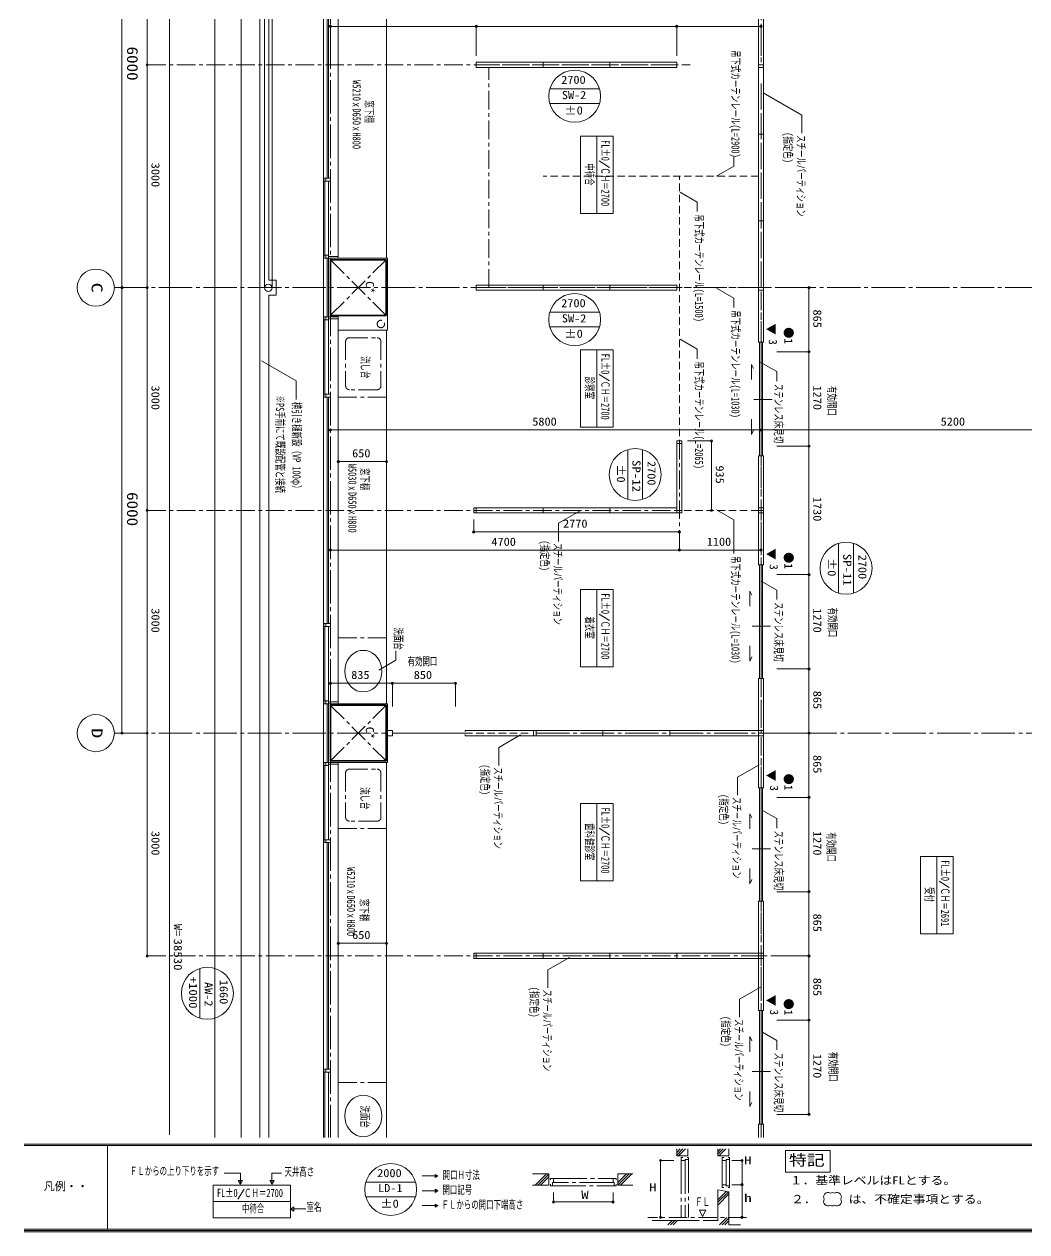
# Model space of a CAD drawing. Units: millimetres at full size, sheet at 1:50. Extents: x -48066 to 77311, y -302220 to 10476.
# Drawn here: x -5639 to 7867, y -55105 to -38841 of the extents above; entities that cross this region are included whole.
import ezdxf
from ezdxf.enums import TextEntityAlignment as Align

# ---------------------------------------------------------------- set-up
doc = ezdxf.new("R2010")
doc.units = ezdxf.units.MM
doc.header["$LTSCALE"] = 50
doc.header["$PDMODE"] = 32
doc.header["$PDSIZE"] = 30
for name, pattern in [('CHAIN1', [8, 5, -1, 1, -1]), ('CHAIN2', [12, 9, -1, 1, -1]), ('DASHED2', [3, 2, -1])]:
    doc.linetypes.add(name, pattern=pattern)
for name, color, linetype, lineweight in [('0-0_通り芯', 4, 'Continuous', 18), ('0-1_壁芯', 4, 'Continuous', 18), ('0-4_z246', 3, 'Continuous', 18), ('0-7_仕上げ線', 3, 'Continuous', 18), ('0-8_平詳寸法', 4, 'Continuous', 18), ('0-A_外部建具', 4, 'Continuous', 18), ('0-B_内部建具', 4, 'Continuous', 18), ('0-C_文字', 4, 'Continuous', 18), ('1-1_床雑', 4, 'Continuous', 18), ('2-C_文字', 4, 'CHAIN1', 18), ('2-E_ハッチ', 4, 'CHAIN1', 18), ('3-0_平詳文字', 4, 'Continuous', 18), ('3-1_室名符号', 4, 'Continuous', 18), ('4-4_柱・壁', 2, 'Continuous', 35), ('4-5_柱壁寸法', 7, 'CHAIN1', 9), ('4-6_ｽﾗﾌﾞ寸法', 6, 'Continuous', 18), ('C-F_補助線', 4, 'Continuous', 18), ('F-0_図面枠', 4, 'Continuous', 18), ('F-6_凡例', 4, 'Continuous', 18)]:
    doc.layers.add(name, color=color, linetype=linetype, lineweight=lineweight)
doc.layers.add('6-8', color=7, linetype='Continuous')
doc.styles.add('ＭＳ ゴシック', font='')
doc.styles.get('ＭＳ ゴシック').set_extended_font_data('MS Gothic')

msp = doc.modelspace()

# ---------------------------------------------------------------- linework, layer by layer
at = {"layer": '0-0_通り芯', "color": 6, "linetype": 'CHAIN2'}
for p, q in [((-1513.41, -26994.63), (-1513.41, -53834.97)), ((-4423.9, -42388.96), (24184.33, -42388.96)), ((-4423.9, -48388.97), (-743.42, -48388.97)), ((1256.59, -48388.97), (24184.33, -48388.96))]:
    msp.add_line(p, q, dxfattribs=at)
at = {"layer": '0-0_通り芯'}
for p, q in [((-4321.72, -36388.96), (-4321.72, -42388.96)), ((-4321.72, -42388.96), (-4321.72, -48388.96))]:
    msp.add_line(p, q, dxfattribs=at)
for centre in [(-4673.9, -42388.96), (-4673.9, -48388.96)]:
    msp.add_circle(centre, 250, dxfattribs=at)
for p in [(-4321.72, -42388.96), (-4321.72, -48388.96)]:
    msp.add_point(p, dxfattribs=at)
at = {"layer": '0-1_壁芯'}
for p, q in [((-3981.69, -36388.96), (-3981.69, -39388.96)), ((-3981.69, -39388.96), (-3981.69, -42388.96)), ((-3981.69, -42388.96), (-3981.69, -45388.96)), ((4286.57, -44306.21), (-1513.41, -44306.21)), ((9486.59, -44306.21), (4286.57, -44306.21)), ((-3981.69, -45388.96), (-3981.69, -48388.97)), ((3186.57, -45924), (-1513.41, -45924)), ((4286.57, -45924), (3186.57, -45924)), ((-3981.69, -48388.97), (-3981.69, -51388.96))]:
    msp.add_line(p, q, dxfattribs=at)
at = {"layer": '0-1_壁芯', "linetype": 'CHAIN1'}
for p, q in [((-3981.69, -39388.96), (3332.47, -39388.96)), ((3186.56, -44453.96), (3186.57, -45924)), ((-3981.69, -45388.96), (3221.56, -45388.96)), ((-3981.69, -51388.96), (4736.58, -51388.96))]:
    msp.add_line(p, q, dxfattribs=at)
msp.add_lwpolyline([(4286.58, -42388.96), (4286.57, -39642.21), (4286.57, -53834.97)], dxfattribs=at)
at = {"layer": '0-1_壁芯'}
for p in [(-3981.69, -39388.96), (-3981.69, -42388.96), (-1513.41, -44306.21), (4286.57, -44306.21), (-3981.69, -45388.96), (-1513.41, -45924), (3186.57, -45924), (4286.57, -45924), (-3981.69, -48388.97), (-3981.69, -51388.96)]:
    msp.add_point(p, dxfattribs=at)
at = {"layer": '0-4_z246'}
for p, q in [((-2463.41, -33873.97), (-2463.41, -53834.97)), ((-2399.45, -42388.97), (-2399.45, -33873.97)), ((-2299.65, -42388.97), (-2299.65, -33873.97)), ((-2713.42, -53834.97), (-2713.42, -34913.97)), ((-2343.41, -35063.97), (-2343.41, -42288.96)), ((-2243.41, -42288.96), (-2343.41, -42288.96)), ((-2343.41, -42488.96), (-2343.41, -53834.97))]:
    msp.add_line(p, q, dxfattribs=at)
msp.add_lwpolyline([(-2243.41, -42288.96), (-2243.41, -42488.96), (-2343.41, -42488.96)], dxfattribs=at)
msp.add_circle((-2349.55, -42392.09), 50, dxfattribs=at)
at = {"layer": '0-7_仕上げ線'}
for p, q in [((-1408.38, -42963.97), (-743.42, -42963.97)), ((-1408.42, -47993.97), (-743.42, -47993.97)), ((-743.42, -47993.97), (-743.42, -48783.97)), ((-1408.42, -48783.97), (-743.42, -48783.97))]:
    msp.add_line(p, q, dxfattribs=at)
msp.add_lwpolyline([(-1408.42, -41993.97), (-743.42, -41993.97), (-743.42, -42963.97)], dxfattribs=at)
at = {"layer": '0-8_平詳寸法'}
for p, q in [((-758.42, -44732.31), (-1408.41, -44732.31)), ((-758.42, -51219.53), (-1408.41, -51219.53))]:
    msp.add_line(p, q, dxfattribs=at)
for p in [(-1408.41, -44732.31), (-758.42, -44732.31), (-1408.41, -51219.53), (-758.42, -51219.53)]:
    msp.add_point(p, dxfattribs=at)
at = {"layer": '0-A_外部建具'}
for p, q in [((-1608.42, -32123.97), (-1608.42, -53834.97)), ((-1408.42, -41968.96), (-1408.42, -36808.96)), ((-1608.42, -37863.97), (-1608.42, -42783.96)), ((-1559.42, -40913.96), (-1559.42, -37863.97)), ((-1538.42, -37863.97), (-1538.42, -40913.96)), ((-1589.42, -40953.96), (-1589.42, -41953.96)), ((-1538.42, -40953.96), (-1538.42, -43823.97)), ((-1538.42, -41953.97), (-1538.42, -41993.97)), ((-1559.42, -41993.97), (-1559.42, -42783.97)), ((-1538.42, -41993.96), (-1538.43, -43823.96)), ((-1589.42, -42823.96), (-1589.43, -43823.96)), ((-1408.38, -42963.97), (-1408.46, -42808.97)), ((-1408.42, -47968.96), (-1408.38, -42963.97)), ((-1559.43, -46913.96), (-1559.45, -43863.96)), ((-1538.45, -43863.96), (-1538.43, -46913.96)), ((-1589.42, -47953.97), (-1589.42, -46953.97)), ((-1538.42, -46953.97), (-1538.43, -49823.97)), ((-1538.42, -47953.97), (-1538.42, -47993.97)), ((-1559.42, -47993.97), (-1559.42, -48783.97)), ((-1589.42, -48823.97), (-1589.43, -49823.97)), ((-1408.42, -48808.97), (-1408.42, -53834.97)), ((-1559.43, -49863.97), (-1559.45, -52913.97)), ((-1538.45, -52913.97), (-1538.43, -49863.97)), ((-1589.42, -53834.97), (-1589.43, -52953.97)), ((-1538.43, -53834.97), (-1538.43, -52953.97)), ((-1538.42, -52953.97), (-1538.42, -53834.97))]:
    msp.add_line(p, q, dxfattribs=at)
for points in [[(-1577.42, -40913.96), (-1577.42, -40953.96), (-1601.42, -40953.96), (-1601.42, -40913.96)], [(-1510.42, -40913.96), (-1510.42, -40953.96), (-1575.42, -40953.96), (-1575.42, -40913.96)], [(-1577.42, -41953.97), (-1577.42, -41993.97), (-1601.42, -41993.97), (-1601.42, -41953.97)], [(-1577.42, -42823.96), (-1577.42, -42783.96), (-1601.42, -42783.96), (-1601.42, -42823.96)], [(-1538.42, -42823.97), (-1538.42, -42783.97), (-1575.42, -42783.96), (-1575.42, -42823.96)], [(-1538.42, -42808.97), (-1538.42, -42783.97), (-1408.42, -42783.97), (-1408.42, -42808.97)], [(-1577.43, -43823.96), (-1577.43, -43863.96), (-1601.43, -43863.96), (-1601.43, -43823.96)], [(-1510.43, -43823.96), (-1510.43, -43863.96), (-1575.43, -43863.96), (-1575.43, -43823.96)], [(-1577.42, -46913.97), (-1577.42, -46953.97), (-1601.42, -46953.97), (-1601.42, -46913.97)], [(-1510.42, -46913.97), (-1510.42, -46953.97), (-1575.42, -46953.97), (-1575.42, -46913.97)], [(-1577.42, -47953.97), (-1577.42, -47993.97), (-1601.42, -47993.97), (-1601.42, -47953.97)], [(-1577.42, -48823.97), (-1577.42, -48783.97), (-1601.42, -48783.97), (-1601.42, -48823.97)], [(-1538.42, -48823.97), (-1538.42, -48783.97), (-1575.42, -48783.97), (-1575.42, -48823.97)], [(-1538.42, -48808.97), (-1538.42, -48783.97), (-1408.42, -48783.97), (-1408.42, -48808.97)], [(-1577.43, -49863.97), (-1577.43, -49823.97), (-1601.43, -49823.97), (-1601.43, -49863.97)], [(-1510.43, -49863.97), (-1510.43, -49823.97), (-1575.43, -49823.97), (-1575.43, -49863.97)], [(-1577.43, -52953.97), (-1577.43, -52913.97), (-1601.43, -52913.97), (-1601.43, -52953.97)], [(-1510.43, -52953.97), (-1510.43, -52913.97), (-1575.43, -52913.97), (-1575.43, -52953.97)]]:
    msp.add_lwpolyline(points, close=True, dxfattribs=at)
for points in [[(-1408.42, -41993.97), (-1575.42, -41993.97), (-1575.42, -41953.97), (-1538.42, -41953.97)], [(-1408.42, -41993.97), (-1408.42, -41968.97), (-1538.42, -41968.97)], [(-1408.42, -47993.97), (-1575.42, -47993.97), (-1575.42, -47953.97), (-1538.42, -47953.97)], [(-1408.42, -47993.97), (-1408.42, -47968.97), (-1538.42, -47968.97)]]:
    msp.add_lwpolyline(points, dxfattribs=at)
at = {"layer": '0-B_内部建具'}
for p, q in [((4251.58, -38688.97), (4251.57, -43123.97)), ((4321.58, -38688.97), (4321.57, -43123.97)), ((451.57, -39423.96), (451.57, -39353.96)), ((1351.57, -39423.96), (1351.57, -39353.96)), ((2251.57, -39423.96), (2251.57, -39353.96)), ((3151.57, -39423.96), (451.57, -39423.96)), ((4321.57, -39388.97), (4251.57, -39388.97)), ((4321.57, -39423.96), (4251.57, -39423.96)), ((4321.57, -40323.96), (4251.57, -40323.96)), ((4251.58, -41038.96), (4251.57, -43123.97)), ((4321.58, -41038.96), (4321.57, -43123.97)), ((4251.57, -41488.96), (4321.57, -41488.96)), ((451.57, -42423.96), (451.57, -42353.96)), ((3151.57, -42423.96), (451.57, -42423.96)), ((1351.57, -42423.96), (1351.57, -42353.96)), ((2251.57, -42423.96), (2251.57, -42353.96)), ((4251.57, -42388.96), (4321.57, -42388.97)), ((4321.57, -42423.97), (4251.57, -42423.97)), ((4251.57, -43123.97), (4266.57, -43123.97)), ((4321.57, -43123.97), (4266.57, -43123.97)), ((4266.57, -43123.97), (4266.57, -44653.97)), ((4286.57, -43123.97), (4286.57, -44653.97)), ((4306.57, -44653.97), (4306.57, -43123.97)), ((4188.41, -43894.2), (4436.66, -43894.2)), ((3151.57, -44453.96), (3151.55, -45423.97)), ((3151.57, -44453.96), (3221.56, -44453.96)), ((3151.57, -44488.96), (3221.56, -44488.96)), ((3221.56, -44453.96), (3221.57, -45423.97)), ((4251.56, -44653.97), (4251.56, -46123.97)), ((4251.57, -44653.97), (4306.57, -44653.97)), ((4321.57, -44653.97), (4306.57, -44653.97)), ((4321.56, -44653.97), (4321.57, -46123.97)), ((416.59, -45353.96), (3151.55, -45353.96)), ((416.59, -45353.96), (416.59, -45423.96)), ((451.59, -45353.96), (451.59, -45423.96)), ((1351.59, -45353.96), (1351.59, -45423.96)), ((2251.59, -45353.96), (2251.59, -45423.96)), ((4321.57, -45353.97), (4251.57, -45353.97)), ((416.59, -45423.96), (3221.57, -45423.97)), ((3151.57, -45388.96), (3221.56, -45388.96)), ((4321.57, -45388.97), (4251.57, -45388.97)), ((4321.57, -45423.97), (4251.57, -45423.97)), ((4251.57, -46123.97), (4266.57, -46123.97)), ((4321.57, -46123.97), (4266.57, -46123.97)), ((4266.57, -46123.97), (4266.57, -47653.97)), ((4286.57, -46123.97), (4286.57, -47653.97)), ((4306.57, -47653.97), (4306.57, -46123.97)), ((4164.82, -46946.56), (4413.07, -46946.56)), ((4251.57, -47653.97), (4251.57, -49123.97)), ((4251.57, -47653.97), (4306.57, -47653.97)), ((4321.57, -47653.97), (4306.57, -47653.97)), ((4321.58, -47653.97), (4321.57, -49123.97)), ((-743.42, -48353.96), (-678.42, -48353.96)), ((-743.42, -48423.97), (-678.42, -48423.97)), ((-678.42, -48353.96), (-678.42, -48423.97)), ((301.58, -48388.97), (-678.42, -48388.97)), ((301.58, -48353.96), (4251.57, -48353.96)), ((301.58, -48353.99), (301.58, -48368.99)), ((301.58, -48423.99), (301.58, -48408.99)), ((301.58, -48423.97), (4251.57, -48423.96)), ((1221.58, -48423.97), (1221.58, -48353.98)), ((1256.59, -48353.97), (1256.59, -48423.97)), ((2156.59, -48353.97), (2156.59, -48423.97)), ((3056.59, -48353.97), (3056.59, -48423.97)), ((4321.57, -48353.97), (4251.57, -48353.97)), ((4251.57, -48388.96), (4321.57, -48388.97)), ((4321.57, -48423.97), (4251.57, -48423.97)), ((4251.57, -49123.97), (4266.57, -49123.97)), ((4321.57, -49123.97), (4266.57, -49123.97)), ((4266.57, -49123.97), (4266.57, -50653.97)), ((4286.57, -49123.97), (4286.57, -50653.97)), ((4306.57, -50653.97), (4306.57, -49123.97)), ((4164.82, -49946.56), (4413.07, -49946.56)), ((4251.56, -50653.97), (4251.56, -52123.97)), ((4251.57, -50653.97), (4306.57, -50653.97)), ((4321.57, -50653.97), (4306.57, -50653.97)), ((4321.56, -50653.97), (4321.57, -52123.97)), ((416.59, -51353.96), (4251.56, -51353.96)), ((416.59, -51353.96), (416.59, -51423.96)), ((451.59, -51353.96), (451.59, -51423.96)), ((1351.59, -51353.96), (1351.59, -51423.96)), ((2251.59, -51353.96), (2251.59, -51423.96)), ((3151.59, -51353.96), (3151.59, -51423.96)), ((4321.57, -51353.97), (4251.57, -51353.97)), ((4321.57, -51388.97), (4251.57, -51388.97)), ((416.59, -51423.96), (4251.56, -51423.97)), ((4321.57, -51423.97), (4251.57, -51423.97)), ((4251.57, -52123.97), (4266.57, -52123.97)), ((4321.57, -52123.97), (4266.57, -52123.97)), ((4266.57, -52123.97), (4266.57, -53653.97)), ((4286.57, -52123.97), (4286.57, -53653.97)), ((4306.57, -53653.97), (4306.57, -52123.97)), ((4164.82, -52946.56), (4413.07, -52946.56)), ((4251.56, -53653.97), (4251.56, -53834.97)), ((4251.57, -53653.97), (4306.57, -53653.97)), ((4321.57, -53653.97), (4306.57, -53653.97)), ((4321.56, -53653.97), (4321.56, -53834.97))]:
    msp.add_line(p, q, dxfattribs=at)
at = {"layer": '0-B_内部建具', "linetype": 'DASHED2'}
for p, q in [((4286.57, -38688.97), (4286.57, -39353.97)), ((4251.56, -40888.96), (1351.57, -40888.96)), ((3186.56, -44538.96), (3186.56, -40888.96)), ((4251.56, -42388.96), (3221.57, -42388.97)), ((4251.56, -42388.96), (3221.57, -42388.97)), ((4286.57, -43123.97), (4286.57, -42458.97)), ((4286.57, -44653.97), (4286.57, -45318.97)), ((4251.56, -45388.97), (3221.57, -45388.98)), ((4286.57, -46123.97), (4286.57, -45458.97)), ((4286.57, -47653.97), (4286.57, -48318.97)), ((301.58, -48388.97), (1186.58, -48388.97)), ((4286.57, -49123.97), (4286.57, -48458.97)), ((4286.57, -50653.97), (4286.57, -51318.97)), ((4286.57, -52123.97), (4286.57, -51458.97)), ((4286.57, -53653.97), (4286.57, -53834.97))]:
    msp.add_line(p, q, dxfattribs=at)
at = {"layer": '0-B_内部建具'}
for points in [[(451.57, -39353.96), (3151.57, -39353.96), (3151.57, -39423.96)], [(451.57, -42353.96), (3151.57, -42353.96), (3151.57, -42423.96)], [(4158.24, -43627.13), (4158.24, -43422.96), (4186.09, -43478.64)], [(4158.24, -44161.26), (4158.24, -44365.44), (4186.09, -44309.75)], [(4134.66, -46679.49), (4134.66, -46475.32), (4162.5, -46531)], [(4134.66, -47213.62), (4134.66, -47417.79), (4162.5, -47362.11)], [(4134.66, -49679.49), (4134.66, -49475.32), (4162.5, -49531)], [(4134.66, -50213.62), (4134.66, -50417.79), (4162.5, -50362.11)], [(4134.66, -52679.49), (4134.66, -52475.32), (4162.5, -52531)], [(4134.66, -53213.62), (4134.66, -53417.79), (4162.5, -53362.11)]]:
    msp.add_lwpolyline(points, dxfattribs=at)
at = {"layer": '0-C_文字'}
for p, q in [((-3678.9, -32123.97), (-3678.9, -53799.83)), ((-1513.41, -38871.45), (-1513.41, -39269.42)), ((-1513.41, -38871.45), (451.57, -38871.45)), ((451.57, -38871.45), (451.57, -39269.42)), ((451.57, -38871.45), (3151.57, -38871.45)), ((3151.57, -38871.45), (3151.57, -39269.42)), ((3151.57, -38871.45), (4286.57, -38871.45)), ((4286.57, -38871.45), (4286.57, -39269.42)), ((4932.31, -42388.97), (4498.98, -42388.97)), ((4932.31, -42388.97), (4932.31, -43253.97)), ((4932.31, -43253.97), (4498.98, -43253.97)), ((4932.31, -43253.97), (4932.31, -44523.97)), ((3619.12, -44453.96), (3295.61, -44453.96)), ((3619.12, -44453.96), (3619.12, -45388.97)), ((4932.31, -44523.97), (4498.98, -44523.97)), ((4932.31, -44523.97), (4932.31, -46253.97)), ((416.59, -45679.77), (416.59, -45509.8)), ((3186.57, -45679.77), (416.59, -45679.77)), ((4932.31, -46253.97), (4498.98, -46253.97)), ((4932.31, -46253.97), (4932.31, -47523.97)), ((4932.31, -47523.97), (4498.98, -47523.97)), ((4932.31, -47523.97), (4932.31, -48388.97)), ((-1513.41, -47717.49), (-1513.41, -48031.26)), ((-678.42, -47717.49), (-1513.41, -47717.49)), ((-678.42, -47717.49), (-678.42, -48031.26)), ((171.58, -47717.49), (-678.42, -47717.49)), ((171.58, -47717.49), (171.58, -48031.26)), ((4932.31, -48388.97), (4498.98, -48388.97)), ((4932.31, -48388.97), (4932.31, -49253.97)), ((4932.31, -49253.97), (4498.98, -49253.97)), ((4932.31, -49253.97), (4932.31, -50523.97)), ((4932.31, -50523.97), (4498.98, -50523.97)), ((4932.31, -50523.97), (4932.31, -51388.96)), ((4932.31, -51388.96), (4498.98, -51388.96)), ((4932.31, -51388.96), (4932.31, -52253.97)), ((4932.31, -52253.97), (4498.98, -52253.97)), ((4932.31, -52253.97), (4932.31, -53523.97)), ((4932.31, -53523.97), (4498.98, -53523.97))]:
    msp.add_line(p, q, dxfattribs=at)
for p in [(-1513.41, -38871.45), (451.57, -38871.45), (3151.57, -38871.45), (4286.57, -38871.45), (4932.31, -42388.97), (4932.31, -43253.97), (3619.12, -44453.96), (4932.31, -44523.97), (3619.12, -45388.97), (416.59, -45679.77), (3186.57, -45679.77), (4932.31, -46253.97), (4932.31, -47523.97), (-1513.41, -47717.49), (-678.42, -47717.49), (171.58, -47717.49), (4932.31, -48388.97), (4932.31, -49253.97), (4932.31, -50523.97), (4932.31, -51388.96), (4932.31, -52253.97), (4932.31, -53523.97)]:
    msp.add_point(p, dxfattribs=at)
at = {"layer": '1-1_床雑'}
for p, q in [((-758.41, -36783.97), (-758.43, -41993.96)), ((-758.42, -47993.97), (-758.42, -42963.97)), ((-758.41, -48783.97), (-758.42, -53834.97))]:
    msp.add_line(p, q, dxfattribs=at)
at = {"layer": '2-C_文字'}
for p, q in [((-1258.38, -43063.97), (-883.38, -43063.97)), ((-1308.38, -43113.97), (-1308.38, -43713.97)), ((-833.38, -43113.97), (-833.38, -43713.97)), ((-1408.38, -43863.97), (-768.41, -43863.97)), ((-883.38, -43763.97), (-1258.38, -43763.97)), ((-1408.42, -47103.97), (-768.41, -47103.97)), ((-1308.41, -48923.97), (-1308.41, -49523.97)), ((-1258.41, -48873.97), (-883.41, -48873.97)), ((-833.4, -48923.97), (-833.4, -49523.97)), ((-883.41, -49573.97), (-1258.41, -49573.97)), ((-1408.41, -49673.97), (-768.4, -49673.97)), ((-1408.37, -53093.97), (-768.4, -53093.97))]:
    msp.add_line(p, q, dxfattribs=at)
for points in [[(-1070.91, -47273.97), (-1114.32, -47278.22), (-1156.41, -47290.85), (-1195.9, -47311.48), (-1231.6, -47339.47), (-1262.41, -47373.99), (-1287.41, -47413.97), (-1305.82, -47458.2), (-1317.1, -47505.35), (-1320.9, -47553.97), (-1317.1, -47602.59), (-1305.82, -47649.73), (-1287.41, -47693.97), (-1262.41, -47733.95), (-1231.6, -47768.46), (-1195.9, -47796.45), (-1156.41, -47817.08), (-1114.32, -47829.71), (-1070.91, -47833.97), (-1027.5, -47829.71), (-985.41, -47817.08), (-945.92, -47796.45), (-910.23, -47768.46), (-879.41, -47733.95), (-854.42, -47693.97), (-836, -47649.73), (-824.73, -47602.59), (-820.93, -47553.97), (-824.73, -47505.35), (-836, -47458.2), (-854.42, -47413.97), (-879.41, -47373.99), (-910.23, -47339.47), (-945.92, -47311.48), (-985.41, -47290.85), (-1027.5, -47278.22)], [(-1070.87, -53263.97), (-1114.28, -53268.22), (-1156.37, -53280.85), (-1195.86, -53301.48), (-1231.56, -53329.47), (-1262.37, -53363.99), (-1287.36, -53403.97), (-1305.78, -53448.2), (-1317.06, -53495.34), (-1320.85, -53543.97), (-1317.06, -53592.59), (-1305.78, -53639.73), (-1287.36, -53683.97), (-1262.37, -53723.95), (-1231.56, -53758.46), (-1195.86, -53786.45), (-1156.37, -53807.08), (-1114.28, -53819.71), (-1070.87, -53823.97), (-1027.46, -53819.71), (-985.37, -53807.08), (-945.88, -53786.45), (-910.18, -53758.46), (-879.37, -53723.95), (-854.38, -53683.97), (-835.96, -53639.73), (-824.68, -53592.59), (-820.89, -53543.97), (-824.68, -53495.34), (-835.96, -53448.2), (-854.38, -53403.97), (-879.37, -53363.99), (-910.18, -53329.47), (-945.88, -53301.48), (-985.37, -53280.85), (-1027.46, -53268.22)]]:
    msp.add_lwpolyline(points, close=True, dxfattribs=at)
msp.add_circle((-833.41, -42878.97), 50, dxfattribs=at)
for centre, start, end in [((-1258.38, -43113.97), 90, 180), ((-883.38, -43113.97), 0, 90), ((-1258.38, -43713.97), 180, 270), ((-883.38, -43713.97), 270, 360), ((-1258.41, -48923.97), 90, 180), ((-883.41, -48923.97), 0, 90), ((-1258.41, -49523.97), 180, 270), ((-883.41, -49523.97), 270, 360)]:
    msp.add_arc(centre, 50, start, end, dxfattribs=at)
at = {"layer": '2-E_ハッチ'}
for p, q in [((3151.57, -39388.96), (451.57, -39388.96)), ((621.57, -42388.96), (621.57, -39423.96)), ((3151.57, -42388.96), (451.57, -42388.96))]:
    msp.add_line(p, q, dxfattribs=at)
at = {"layer": '3-0_平詳文字'}
for p, q in [((4834.44, -40068.26), (4314.12, -39767.86)), ((4834.44, -40311.45), (4834.44, -40068.26)), ((3918.23, -40754.24), (3918.23, -40627.14)), ((3918.23, -40754.24), (3686.11, -40888.26)), ((3427.68, -41239.04), (3195.56, -41105.03)), ((3427.68, -41239.04), (3427.68, -41366.14)), ((3918.23, -42531.63), (3686.11, -42397.62)), ((3918.23, -42531.63), (3918.23, -42658.73)), ((3427.68, -43219.58), (3195.56, -43085.56)), ((3427.68, -43219.58), (3427.68, -43346.68)), ((-2441.67, -43374.02), (-1972.81, -43644.93)), ((4498.69, -43520.96), (4266.57, -43386.95)), ((4498.69, -43520.96), (4498.69, -43648.06)), ((-1972.81, -43644.93), (-1972.81, -43894.93)), ((1557.59, -45563.36), (1849.41, -45395.83)), ((3918.23, -45517.93), (3686.11, -45383.92)), ((3918.23, -45517.93), (3918.23, -45968.17)), ((1557.59, -45806.55), (1557.59, -45563.36)), ((4498.69, -46462.94), (4286.57, -46340.47)), ((4498.69, -46462.94), (4498.69, -46590.04)), ((-630.23, -47407.5), (-630.23, -47280.39)), ((-630.23, -47407.5), (-862.35, -47541.51)), ((753.94, -48580.55), (1045.77, -48413.02)), ((753.94, -48823.74), (753.94, -48580.55)), ((3968.52, -48982.38), (4260.35, -48814.85)), ((3968.52, -49225.57), (3968.52, -48982.38)), ((4498.69, -49539.66), (4306.57, -49428.74)), ((4498.69, -49539.66), (4498.69, -49666.76)), ((1416.6, -51576.6), (1708.42, -51409.07)), ((1416.6, -51819.79), (1416.6, -51576.6)), ((3996.72, -51971.37), (4288.55, -51803.84)), ((3996.72, -52214.56), (3996.72, -51971.37)), ((4498.69, -52529.04), (4306.57, -52418.12)), ((4498.69, -52529.04), (4498.69, -52656.15))]:
    msp.add_line(p, q, dxfattribs=at)
at = {"layer": '3-1_室名符号'}
for p, q in [((1856.51, -40350.5), (1856.51, -41391.63)), ((1856.51, -40350.5), (2296.25, -40350.5)), ((2076.25, -41391.63), (2076.25, -40350.5)), ((2296.25, -41391.63), (2296.25, -40350.5)), ((2243.19, -40771.08), (2106.74, -40682.26)), ((2296.25, -41391.63), (1856.51, -41391.63)), ((1856.51, -43225.7), (1856.51, -44266.84)), ((1856.51, -43225.7), (2296.25, -43225.7)), ((2076.25, -44266.84), (2076.25, -43225.7)), ((2296.25, -44266.84), (2296.25, -43225.7)), ((2243.19, -43646.29), (2106.74, -43557.47)), ((2296.25, -44266.84), (1856.51, -44266.84)), ((1856.51, -46453.69), (1856.51, -47494.83)), ((1856.51, -46453.69), (2296.25, -46453.69)), ((2076.25, -47494.83), (2076.25, -46453.69)), ((2296.25, -47494.83), (2296.25, -46453.69)), ((2243.19, -46874.28), (2106.74, -46785.46)), ((2296.25, -47494.83), (1856.51, -47494.83)), ((1856.51, -49337.72), (1856.51, -50378.86)), ((1856.51, -49337.72), (2296.25, -49337.72)), ((2076.25, -50378.86), (2076.25, -49337.72)), ((2296.25, -50378.86), (2296.25, -49337.72)), ((2243.19, -49758.3), (2106.74, -49669.49)), ((6433.55, -50049.18), (6433.55, -51090.32)), ((6433.55, -50049.18), (6873.3, -50049.18)), ((6653.29, -51090.32), (6653.29, -50049.18)), ((6873.3, -51090.32), (6873.3, -50049.18)), ((2296.25, -50378.86), (1856.51, -50378.86)), ((6820.24, -50469.76), (6683.78, -50380.94)), ((6873.3, -51090.32), (6433.55, -51090.32))]:
    msp.add_line(p, q, dxfattribs=at)
at = {"layer": '4-4_柱・壁'}
for points in [[(-1513.42, -42763.97), (-1513.42, -42013.97), (-763.42, -42013.97), (-763.42, -42763.97)], [(-1513.42, -48763.97), (-1513.42, -48013.97), (-763.42, -48013.97), (-763.42, -48763.97)]]:
    msp.add_lwpolyline(points, close=True, dxfattribs=at)
at = {"layer": '4-5_柱壁寸法'}
for p, q in [((-763.42, -42013.97), (-1513.42, -42763.97)), ((-763.42, -42763.97), (-1513.42, -42013.97)), ((-763.42, -48013.97), (-1513.42, -48763.97)), ((-763.42, -48763.97), (-1513.42, -48013.97))]:
    msp.add_line(p, q, dxfattribs=at)
at = {"layer": '4-6_ｽﾗﾌﾞ寸法'}
for centre, start, end in [((5188.96, -54635.48), 60, 210), ((5248.96, -54635.48), 60, 120), ((5308.96, -54635.48), 330, 120), ((5188.96, -54695.48), 150, 300), ((5248.96, -54695.48), 240, 300), ((5308.96, -54695.48), 240, 30)]:
    msp.add_arc(centre, 60, start, end, dxfattribs=at)
at = {"layer": 'C-F_補助線'}
for p, q in [((-3070.95, -32941.56), (-3070.95, -53834.97)), ((1440.95, -39711.92), (2111.78, -39711.92)), ((1440.95, -39911.93), (2111.78, -39911.93)), ((1440.95, -42719.37), (2111.78, -42719.37)), ((1440.95, -42919.37), (2111.78, -42919.37)), ((2491.09, -44570.18), (2491.09, -45241.01)), ((2691.1, -44570.18), (2691.1, -45241.01)), ((5331.37, -45832.73), (5331.37, -46503.56)), ((5531.37, -45832.73), (5531.37, -46503.56)), ((-3270.96, -51557.02), (-3270.96, -52227.84))]:
    msp.add_line(p, q, dxfattribs=at)
for centre in [(1776.36, -39811.92), (1776.36, -42819.37), (2591.09, -44905.58), (5431.37, -46168.13), (-3170.96, -51892.42)]:
    msp.add_circle(centre, 350, dxfattribs=at)
at = {"layer": 'F-0_図面枠', "color": 7, "lineweight": 9}
for p, q in [((-5638.61, -53923.31), (34511.39, -53923.31)), ((-5638.61, -53942.06), (34511.39, -53942.06)), ((-4513.85, -53942.06), (-4513.85, -55067.29)), ((-5638.61, -55067.58), (34511.39, -55067.58)), ((-5638.61, -55086.33), (34511.39, -55086.33)), ((-5638.61, -55105.08), (34511.39, -55105.08))]:
    msp.add_line(p, q, dxfattribs=at)
at = {"layer": 'F-0_図面枠'}
for p, q in [((3150.31, -54035.83), (3198.55, -53987.61)), ((3150.31, -54070.84), (3233.55, -53987.61)), ((3150.31, -53987.61), (3150.31, -54079.83)), ((3176.31, -54079.83), (3267.8, -53987.61)), ((3300.31, -53987.61), (3300.31, -54079.83)), ((3702.3, -54025.83), (3740.8, -53987.61)), ((3702.3, -54059.83), (3775.5, -53987.61)), ((3702.3, -53987.61), (3702.3, -54079.83)), ((3719.31, -54079.83), (3812.23, -53987.61)), ((3853.32, -53987.61), (3853.32, -54079.83)), ((2932.31, -54144.83), (3110.3, -54144.83)), ((2932.31, -54144.83), (2932.31, -54910.55)), ((3150.31, -54079.83), (3300.31, -54079.83)), ((3211.3, -54104.83), (3211.3, -54144.83)), ((3211.3, -54104.83), (3231.31, -54104.83)), ((3266.31, -54144.83), (3211.3, -54144.83)), ((3311.31, -54129.83), (3266.31, -54129.83)), ((3266.31, -54144.83), (3266.31, -54129.83)), ((3291.31, -54104.83), (3311.31, -54104.83)), ((3311.31, -54129.83), (3311.31, -54104.83)), ((3853.32, -54079.83), (3702.3, -54079.83)), ((3763.3, -54104.83), (3763.3, -54144.83)), ((3763.3, -54104.83), (3783.32, -54104.83)), ((3818.31, -54144.83), (3763.3, -54144.83)), ((3863.3, -54129.83), (3818.31, -54129.83)), ((3818.31, -54144.83), (3818.31, -54129.83)), ((3843.3, -54104.83), (3863.3, -54104.83)), ((3863.3, -54129.83), (3863.3, -54104.83)), ((4031.31, -54144.83), (3893.3, -54144.83)), ((4031.31, -54144.83), (4031.31, -54910.55)), ((-1037.34, -54434.81), (-366.52, -54434.81)), ((-278.47, -54352.16), (-65.05, -54352.16)), ((-101.87, -54330.9), (-101.87, -54373.41)), ((-65.05, -54352.16), (-101.87, -54330.9)), ((-65.05, -54352.16), (-101.87, -54373.41)), ((1206.39, -54325.11), (1426.38, -54325.11)), ((1426.38, -54475.1), (1206.39, -54475.1)), ((1245.4, -54475.1), (1395.39, -54325.11)), ((1280.4, -54475.1), (1426.38, -54330.08)), ((1316.4, -54475.1), (1426.38, -54365.11)), ((1426.38, -54475.1), (1426.38, -54325.11)), ((1451.4, -54385.1), (1491.38, -54385.1)), ((1451.4, -54385.1), (1451.4, -54405.1)), ((1451.4, -54465.11), (1451.4, -54485.11)), ((1476.4, -54485.11), (1476.4, -54440.11)), ((1491.38, -54440.11), (1476.4, -54440.11)), ((1491.38, -54440.11), (1491.38, -54385.1)), ((2293.39, -54440.11), (2293.39, -54385.1)), ((2333.4, -54385.1), (2293.39, -54385.1)), ((2293.39, -54440.11), (2308.39, -54440.11)), ((2308.39, -54485.11), (2308.39, -54440.11)), ((2333.4, -54385.1), (2333.4, -54405.1)), ((2333.4, -54465.11), (2333.4, -54485.11)), ((2557.4, -54325.11), (2358.4, -54325.11)), ((2358.4, -54475.1), (2358.4, -54325.11)), ((2358.4, -54476.1), (2509.4, -54325.11)), ((2358.4, -54440.11), (2473.4, -54325.11)), ((2358.4, -54475.1), (2557.4, -54475.1)), ((2394.39, -54475.1), (2544.4, -54325.11)), ((3818.31, -54469.87), (3763.3, -54469.87)), ((3763.3, -54509.87), (3763.3, -54469.87)), ((3818.31, -54469.87), (3818.31, -54484.87)), ((3893.3, -54469.87), (4031.31, -54469.87)), ((-1037.34, -54634.82), (-366.52, -54634.82)), ((-278.47, -54552.15), (-65.05, -54552.15)), ((-65.05, -54552.15), (-101.87, -54573.42)), ((1476.4, -54485.11), (1451.4, -54485.11)), ((1491.38, -54702.42), (1491.38, -54573.88)), ((2293.39, -54702.42), (2293.39, -54573.88)), ((2308.39, -54485.11), (2333.4, -54485.11)), ((3702.3, -54539.87), (3853.32, -54564.87)), ((3702.3, -54539.87), (3702.3, -54950.55)), ((3702.3, -54671.87), (3816.31, -54559.87)), ((3702.3, -54706.87), (3846.3, -54564.87)), ((3702.3, -54743.87), (3853.32, -54591.87)), ((3763.3, -54509.87), (3783.32, -54509.87)), ((3863.3, -54484.87), (3818.31, -54484.87)), ((3843.3, -54509.87), (3863.3, -54509.87)), ((3853.32, -54564.87), (3853.32, -55010.55)), ((3863.3, -54484.87), (3863.3, -54509.87)), ((-101.87, -54730.9), (-101.87, -54773.41)), ((-65.05, -54752.15), (-101.87, -54730.9)), ((1491.38, -54702.42), (2293.39, -54702.42)), ((2818.3, -54950.55), (3454.3, -54950.55)), ((3031.31, -55010.55), (3091.32, -54950.55)), ((3066.31, -55010.55), (3125.32, -54950.55)), ((3101.31, -55010.55), (3160.32, -54950.55)), ((3508.31, -54950.55), (3702.3, -54950.55)), ((3826.31, -54910.55), (3727.31, -55010.55)), ((3853.32, -54920.55), (3762.31, -55010.55)), ((3853.32, -54955.55), (3797.31, -55010.55)), ((3853.32, -55010.55), (4010.31, -55010.55))]:
    msp.add_line(p, q, dxfattribs=at)
at = {"layer": 'F-0_図面枠', "linetype": 'CHAIN2'}
for p, q in [((3211.3, -54144.83), (3211.3, -54910.55)), ((3265.31, -54144.83), (3265.31, -54910.55)), ((3310.3, -54129.83), (3310.3, -54910.55)), ((3763.3, -54144.83), (3763.3, -54469.87)), ((3818.31, -54469.87), (3818.31, -54144.83)), ((3863.3, -54129.83), (3863.3, -54484.87)), ((1491.38, -54385.1), (2293.39, -54385.1)), ((2293.39, -54440.11), (1491.38, -54440.11)), ((1476.4, -54485.11), (2308.39, -54485.11))]:
    msp.add_line(p, q, dxfattribs=at)
at = {"layer": 'F-0_図面枠', "linetype": 'CHAIN1'}
msp.add_line((4092.31, -54910.55), (2761.28, -54910.55), dxfattribs=at)
at = {"layer": 'F-0_図面枠'}
for points in [[(-65.05, -54552.15), (-101.87, -54530.9), (-101.87, -54573.42)], [(-278.47, -54752.15), (-65.05, -54752.15), (-101.87, -54773.41)]]:
    msp.add_lwpolyline(points, dxfattribs=at)
msp.add_lwpolyline([(3457.3, -54813.55), (3499.32, -54897.55), (3543.31, -54813.55)], close=True, dxfattribs=at)
msp.add_circle((-701.94, -54534.82), 350, dxfattribs=at)
for p in [(2932.31, -54144.83), (4031.31, -54144.83), (4031.31, -54469.87), (1491.38, -54702.42), (2293.39, -54702.42), (2932.31, -54910.55), (4031.31, -54910.55)]:
    msp.add_point(p, dxfattribs=at)
at = {"layer": 'F-6_凡例'}
for p, q in [((4613.97, -54010.58), (4613.97, -54302.64)), ((-2725.97, -54312.61), (-2943.46, -54312.61)), ((-2725.97, -54462.25), (-2725.97, -54312.61)), ((-2302.37, -54312.61), (-2173.76, -54312.61)), ((-2302.37, -54462.25), (-2302.37, -54312.61)), ((4613.97, -54302.64), (5217.52, -54302.64)), ((-2053.28, -54475.56), (-3094.42, -54475.56)), ((-3094.42, -54915.3), (-3094.42, -54475.56)), ((-2053.28, -54475.56), (-2053.28, -54915.3)), ((-2673.84, -54528.62), (-2762.66, -54665.07)), ((-2053.28, -54695.56), (-3094.42, -54695.56)), ((-2054.92, -54795.6), (-1845.22, -54795.6)), ((-3094.42, -54915.3), (-2053.28, -54915.3))]:
    msp.add_line(p, q, dxfattribs=at)
msp.add_lwpolyline([(5217.52, -54302.64), (5217.52, -54010.58), (4613.97, -54010.58)], dxfattribs=at)
for points in [[(-2725.97, -54462.25), (-2696.96, -54413.25), (-2754.97, -54413.25)], [(-2302.37, -54462.25), (-2331.38, -54413.25), (-2273.37, -54413.25)], [(-2054.92, -54795.6), (-2005.93, -54824.6), (-2005.93, -54766.6)]]:
    msp.add_lwpolyline(points, close=True, dxfattribs=at)

# ---------------------------------------------------------------- texts
at = {"layer": '0-0_通り芯', "style": 'ＭＳ ゴシック'}
for s, width, p in [('6000', 1.15, (-4296.72, -39142.71)), ('C', 1.35, (-4773.9, -42322.71)), ('6000', 1.15, (-4296.72, -45142.71)), ('D', 1.35, (-4773.9, -48322.71))]:
    msp.add_text(s, height=146.6, rotation=270, dxfattribs=dict(at, width=width)).set_placement(p, align=Align.BOTTOM_LEFT)
at = {"layer": '0-1_壁芯', "style": 'ＭＳ ゴシック', "width": 1.1}
for p in [(-3956.69, -40707.71), (-3956.69, -43707.71), (-3956.69, -46707.71), (-3956.69, -49707.71)]:
    msp.add_text('3000', height=110, rotation=270, dxfattribs=at).set_placement(p, align=Align.BOTTOM_LEFT)
for s, p in [('5800', (1205.33, -44281.21)), ('5200', (6705.33, -44281.21)), ('4700', (655.33, -45899)), ('1100', (3555.32, -45899))]:
    msp.add_text(s, height=110, dxfattribs=at).set_placement(p, align=Align.BOTTOM_LEFT)
at = {"layer": '0-8_平詳寸法', "style": 'ＭＳ ゴシック', "width": 1.1}
for p in [(-1220.92, -44707.31), (-1220.92, -51194.53)]:
    msp.add_text('650', height=110, dxfattribs=at).set_placement(p, align=Align.BOTTOM_LEFT)
at = {"layer": '0-C_文字', "style": 'ＭＳ ゴシック'}
for s, width, p in [('865', 1.1, (4957.31, -42683.97)), ('1270', 1.1, (4957.31, -43707.72)), ('有効開口', 0.65, (5153.91, -43714.58)), ('935', 1.1, (3644.12, -44783.97)), ('1730', 1.1, (4957.31, -45207.72)), ('1270', 1.1, (4957.31, -46707.72)), ('有効開口', 0.65, (5162.56, -46697.89)), ('865', 1.1, (4957.31, -47818.97)), ('865', 1.1, (4957.31, -48683.97)), ('1270', 1.1, (4957.31, -49707.72)), ('有効開口', 0.65, (5145.26, -49724.44)), ('865', 1.1, (4957.31, -50818.96)), ('W=', 1.1, (-3653.83, -50958.5)), ('38530', 1.15, (-3655.09, -51155.78)), ('865', 1.1, (4957.31, -51683.96)), ('有効開口', 0.65, (5171.2, -52681.82)), ('1270', 1.1, (4957.31, -52707.72))]:
    msp.add_text(s, height=110, rotation=270, dxfattribs=dict(at, width=width)).set_placement(p, align=Align.BOTTOM_LEFT)
for s, width, p in [('2770', 1.1, (1620.33, -45654.77)), ('有効開口', 0.65, (-475.03, -47510.28)), ('835', 1.1, (-1233.42, -47692.49)), ('850', 1.1, (-390.92, -47692.49))]:
    msp.add_text(s, height=110, dxfattribs=dict(at, width=width)).set_placement(p, align=Align.BOTTOM_LEFT)
at = {"layer": '3-0_平詳文字', "style": 'ＭＳ ゴシック', "width": 0.65}
for s, p in [('吊下式カーテンレール(L=2900)', (3855.53, -39191.83)), ('W5210ｘD650ｘH800', (-1247.62, -39596.1)), ('窓下棚', (-1076.36, -39868.88)), ('(指定色)', (4563.12, -40297.22)), ('スチールパーティション', (4737.82, -40334.3)), ('吊下式カーテンレール(L=1500)', (3364.97, -41401.45)), ('吊下式カーテンレール(L=1030)', (3855.53, -42694.04)), ('流し台', (-1131.4, -43312.93)), ('吊下式カーテンレール(L=2065)', (3364.97, -43381.99)), ('ステンレス床見切', (4435.99, -43683.37)), ('※PS手前にて既設配管と接続', (-2278.32, -43842.46)), ('横引き樋新設（VP 100φ）', (-2055.92, -43928.54)), ('W5030ｘD650ｘH800', (-1304.7, -44762.36)), ('窓下棚', (-1137.84, -44818.41)), ('(指定色)', (1286.27, -45792.32)), ('スチールパーティション', (1460.97, -45829.4)), ('吊下式カーテンレール(L=1030)', (3855.53, -46003.48)), ('ステンレス床見切', (4435.99, -46625.35)), ('洗面台', (-685.84, -46965.73)), ('(指定色)', (482.63, -48809.51)), ('スチールパーティション', (657.32, -48846.59)), ('流し台', (-1136.24, -49116.58)), ('(指定色)', (3697.21, -49211.33)), ('スチールパーティション', (3871.9, -49248.41)), ('ステンレス床見切', (4435.99, -49702.07)), ('W5210ｘD650ｘH800', (-1323.73, -50195.01)), ('窓下棚', (-1142.68, -50622.06)), ('(指定色)', (1145.28, -51805.55)), ('スチールパーティション', (1319.98, -51842.64)), ('(指定色)', (3725.41, -52200.33)), ('スチールパーティション', (3900.1, -52237.41)), ('ステンレス床見切', (4435.99, -52691.46)), ('洗面台', (-1136.24, -53403.38))]:
    msp.add_text(s, height=110, rotation=270, dxfattribs=at).set_placement(p, align=Align.BOTTOM_LEFT)
at = {"layer": '3-1_室名符号', "style": 'ＭＳ ゴシック', "width": 0.65}
for s, rotation, p in [('FL±0', 270, (2103.49, -40402.51)), ('中待合', 269.999, (1889.57, -40714.21)), ('ＣＨ＝2700', 270, (2101.75, -40768.65)), ('FL±0', 270, (2103.49, -43277.71)), ('診察室', 269.999, (1889.57, -43589.42)), ('ＣＨ＝2700', 270, (2101.75, -43643.85)), ('FL±0', 270, (2103.49, -46505.7)), ('着衣室', 269.999, (1889.57, -46817.41)), ('ＣＨ＝2700', 270, (2101.75, -46871.85)), ('FL±0', 270, (2103.49, -49389.73)), ('歯科健診室', 269.999, (1889.57, -49601.44)), ('ＣＨ＝2700', 270, (2101.75, -49755.87)), ('FL±0', 270, (6680.54, -50101.19)), ('受付', 269.999, (6466.61, -50462.9)), ('ＣＨ＝2691', 270, (6678.79, -50467.33))]:
    msp.add_text(s, height=110, rotation=rotation, dxfattribs=at).set_placement(p, align=Align.BOTTOM_LEFT)
at = {"layer": '4-5_柱壁寸法', "color": 4, "style": 'ＭＳ ゴシック', "width": 1.1}
for p in [(-1069.57, -42302.76), (-1069.57, -48302.76)]:
    msp.add_text('C*', height=110, rotation=270, dxfattribs=at).set_placement(p, align=Align.BOTTOM_LEFT)
at = {"layer": '6-8', "style": 'ＭＳ ゴシック'}
for s, rotation, p in [('▲', 90, (4516.62, -43023.99)), ('●1', 270, (4567.31, -42921.93)), ('3', 270, (4357.75, -43084.08)), ('▲', 90, (4516.62, -46053.46)), ('●1', 270, (4567.31, -45951.4)), ('3', 270, (4369.38, -46114.32)), ('▲', 90, (4516.62, -49035.08)), ('●1', 270, (4567.31, -48933.02)), ('3', 270, (4375.2, -49092.23)), ('▲', 90, (4516.62, -52064.48)), ('●1', 270, (4567.31, -51962.42)), ('3', 270, (4375.2, -52110.84))]:
    msp.add_text(s, height=110.9, rotation=rotation, dxfattribs=at).set_placement(p, align=Align.BOTTOM_LEFT)
at = {"layer": 'C-F_補助線', "style": 'ＭＳ ゴシック', "width": 1.1}
for s, p in [('2700', (1595.03, -39678.39)), ('SW-2', (1603.66, -39883.94)), ('±0', (1638.89, -40090.54)), ('2700', (1595.03, -42685.83)), ('SW-2', (1603.66, -42891.38)), ('±0', (1638.89, -43097.99))]:
    msp.add_text(s, height=110, dxfattribs=at).set_placement(p, align=Align.BOTTOM_LEFT)
at = {"layer": 'C-F_補助線', "style": 'ＭＳ ゴシック'}
for s, width, p in [('SP-12', 1.15, (2520.32, -44711.03)), ('±0', 1.1, (2312.48, -44768.12)), ('2700', 1.1, (2724.63, -44724.25)), ('SP-11', 1.15, (5360.6, -45973.58)), ('2700', 1.1, (5564.9, -45986.8)), ('±0', 1.1, (5152.75, -46030.67)), ('+1000', 1.15, (-3449.57, -51667.46)), ('AW-2', 1.1, (-3241.73, -51741.62)), ('1660', 1.1, (-3037.42, -51711.09))]:
    msp.add_text(s, height=110, rotation=270, dxfattribs=dict(at, width=width)).set_placement(p, align=Align.BOTTOM_LEFT)
at = {"layer": 'F-0_図面枠', "style": 'ＭＳ ゴシック'}
for s, width, p in [('H', 1.35, (4057.31, -54229.19)), ('2000', 1.1, (-883.26, -54401.28)), ('開口Ｈ寸法', 0.65, (-2.18, -54427.16)), ('LD-1', 1.1, (-872.1, -54603.61)), ('開口記号', 0.65, (-5.07, -54627.16)), ('H', 1.35, (2778.12, -54592.89)), ('W', 1.35, (1863.64, -54693.55)), ('ＦＬ', 0.65, (3397.56, -54787.85)), ('h', 1.35, (4059.3, -54736.76)), ('±0', 1.1, (-839.39, -54813.44)), ('ＦＬからの開口下端高さ', 0.65, (-17.05, -54827.15))]:
    msp.add_text(s, height=110, dxfattribs=dict(at, width=width)).set_placement(p, align=Align.BOTTOM_LEFT)
at = {"layer": 'F-0_図面枠', "color": 3, "style": 'ＭＳ ゴシック'}
msp.add_text('凡例・・', height=110, dxfattribs=at).set_placement((-5376.23, -54579.82), align=Align.BOTTOM_LEFT)
at = {"layer": 'F-6_凡例', "style": 'ＭＳ ゴシック'}
for s, height, width, p in [('特記', 146.6, 1.2, (4663.24, -54256.61)), ('ＦＬからの上り下りを示す', 110, 0.65, (-4214.33, -54373.06)), ('天井高さ', 110, 0.65, (-2132.22, -54382.68)), ('１．基準レベルはFLとする。', 110, 1.15, (4672.23, -54499.77)), ('FL±0', 110, 0.65, (-3042.41, -54668.32)), ('ＣＨ＝2700', 110, 0.65, (-2676.27, -54670.07)), ('２．\u3000   は、不確定事項とする。', 110, 1.15, (4690.42, -54753.83)), ('室名', 110, 0.65, (-1836.01, -54857.66))]:
    msp.add_text(s, height=height, dxfattribs=dict(at, width=width)).set_placement(p, align=Align.BOTTOM_LEFT)
at = {"layer": 'F-6_凡例', "style": 'ＭＳ ゴシック', "width": 0.65}
msp.add_text('中待合', height=110, rotation=359.999, dxfattribs=at).set_placement((-2705.3, -54877.86), align=Align.BOTTOM_LEFT)

doc.saveas('drawing.dxf')
